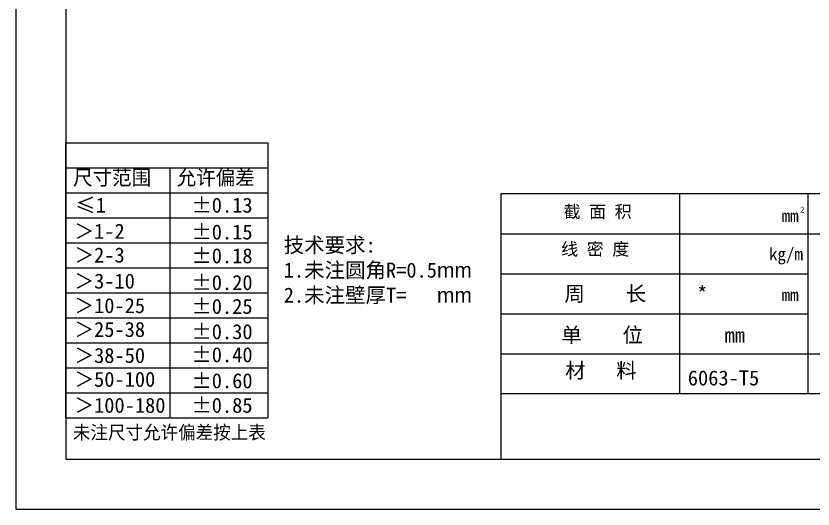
# Model space of a CAD drawing. Header units: millimetres. Extents: x 0 to 6709, y 0 to 2428.
# Drawn here: x 839.3 to 1158.2, y 1810.9 to 2008 of the extents above; entities that cross this region are included whole.
import ezdxf

# ---------------------------------------------------------------- set-up
doc = ezdxf.new("R2010")
doc.units = ezdxf.units.MM

msp = doc.modelspace()

# ---------------------------------------------------------------- linework, layer by layer
for p, q in [((859.25, 1847.34), (859.25, 1957.34)), ((859.25, 1957.34), (940.07, 1957.34)), ((940.07, 1957.34), (940.07, 1847.34)), ((859.25, 1947.34), (940.07, 1947.34)), ((900.98, 1847.34), (900.98, 1947.34)), ((859.25, 1937.34), (940.07, 1937.34)), ((859.25, 1927.34), (940.07, 1927.34)), ((859.25, 1917.34), (940.07, 1917.34)), ((859.25, 1907.34), (940.07, 1907.34)), ((859.25, 1897.34), (940.07, 1897.34)), ((859.25, 1887.34), (940.07, 1887.34)), ((859.25, 1877.34), (940.07, 1877.34)), ((859.25, 1867.34), (940.07, 1867.34)), ((859.25, 1857.34), (940.07, 1857.34)), ((859.25, 1847.34), (940.07, 1847.34))]:
    msp.add_line(p, q)
at = {"lineweight": -3}
for p, q in [((1413.25, 1936.98), (1033.25, 1936.98)), ((1104.68, 1936.98), (1104.68, 1856.98)), ((1156.11, 1936.98), (1156.11, 1856.98)), ((1033.25, 1920.98), (1413.25, 1920.98)), ((1033.25, 1904.98), (1156.11, 1904.98)), ((1033.25, 1888.98), (1156.11, 1888.98)), ((1033.25, 1872.98), (1413.25, 1872.98)), ((1413.25, 1856.98), (1033.25, 1856.98))]:
    msp.add_line(p, q, dxfattribs=at)
at = {"lineweight": 9, "ltscale": 0.25}
msp.add_line((1033.25, 1936.98), (1033.25, 1830.87), dxfattribs=at)
for points in [[(1433.25, 1810.87), (1433.25, 2230.87), (839.25, 2230.87), (839.25, 1810.87)], [(859.25, 1830.87), (1413.25, 1830.87), (1413.25, 2210.87), (859.25, 2210.87)]]:
    msp.add_lwpolyline(points, close=True)

# ---------------------------------------------------------------- texts
at = {"attachment_point": 1}
for s, insert, char_height, width in [('\\fTxt|b0|i0|c134|p2;尺寸范围', (862.13, 1946.45), 6, 49.4868), ('\\fTxt|b0|i0|c134|p2;允许偏差', (903.58, 1946.45), 6, 49.4868), ('%%p0.13', (909.44, 1935.38), 6, 41.9934), ('\\fTxt|b0|i0|c134|p2;≤1', (863.01, 1935.38), 6, 46.4608), ('\\fTxt|b0|i0|c134|p2;＞1-2', (862.71, 1924.96), 6, 50.3326), ('%%p0.15', (909.44, 1924.67), 6, 41.9934), ('{\\fSimSun|b0|i0|c134|p2;技术要求:\\P1.未注圆角R=0.5\\fArial|b0|i0|c0|p32;mm\\fSimSun|b0|i0|c134|p2;\\P2.未注壁厚T=   \\fArial|b0|i0|c0|p32;mm}', (946.4, 1919.42), 6, 115.9991), ('\\fTxt|b0|i0|c134|p2;＞2-3', (862.71, 1915.44), 6, 50.3326), ('%%p0.18', (909.44, 1915.15), 6, 41.9934), ('\\fTxt|b0|i0|c134|p2;＞3-10', (862.71, 1905.03), 6, 50.3326), ('%%p0.20', (909.44, 1904.44), 6, 41.9934), ('\\fTxt|b0|i0|c134|p2;＞10-25', (862.71, 1895.22), 6, 50.3326), ('%%p0.25', (909.44, 1894.92), 6, 41.9934), ('\\fTxt|b0|i0|c134|p2;＞25-38', (862.71, 1885.7), 6, 50.3326), ('%%p0.30', (909.44, 1884.8), 6, 41.9934), ('\\fTxt|b0|i0|c134|p2;＞38-50', (862.71, 1875.29), 6, 50.3326), ('%%p0.40', (909.44, 1875.58), 6, 41.9934), ('\\fTxt|b0|i0|c134|p2;＞50-100', (862.71, 1865.77), 6, 50.3326), ('%%p0.60', (909.44, 1865.17), 6, 41.9934), ('\\fTxt|b0|i0|c134|p2;＞100-180', (862.71, 1855.36), 6, 50.3326), ('%%p0.85', (909.44, 1855.36), 6, 41.9934), ('\\fTxt|b0|i0|c134|p2;未注尺寸允许偏差按上表', (862.02, 1844.23), 5.4, 126.856)]:
    msp.add_mtext(s, dxfattribs=dict(at, insert=insert, char_height=char_height, width=width))
at = {"color": 3, "attachment_point": 1}
for s, insert, char_height, width in [('{\\fSimHei|b0|i0|c134|p2;\\C256;截 面 积}', (1058.34, 1932.3), 5, 47.9682), ('{\\fSimHei|b0|i0|c134|p2;\\C256;线 密 度}', (1057.39, 1917.33), 5, 35.1611), ('{\\fSimSun|b0|i0|c134|p2;\\C0;材   料}', (1058.99, 1869.28), 6, 38.8581)]:
    msp.add_mtext(s, dxfattribs=dict(at, insert=insert, char_height=char_height, width=width))
at = {"lineweight": -3, "insert": (1153.03, 1931.83), "char_height": 2.5, "width": 16.7079, "attachment_point": 1}
msp.add_mtext('{\\fSimSun|b0|i0|c134|p2;2}', dxfattribs=at)
at = {"lineweight": 70, "char_height": 5, "width": 227.1988, "attachment_point": 1}
for s, insert in [('{\\fSimSun|b0|i0|c134|p2;mm}', (1145.6, 1930.64)), ('{\\fSimSun|b0|i0|c134|p2;kg/m}', (1140.53, 1915.35)), ('{\\fSimSun|b0|i0|c134|p2;mm}', (1145.6, 1899.03))]:
    msp.add_mtext(s, dxfattribs=dict(at, insert=insert))
at = {"char_height": 6, "attachment_point": 1}
for s, insert in [('{\\fSimSun|b0|i0|c134|p2;周    长     *}', (1058.71, 1899.97)), ('{\\fSimSun|b0|i0|c134|p2;单    位        mm}', (1057.42, 1883.46)), ('{\\fSimSun|b0|i0|c134|p2;6063-T5}', (1108.06, 1866.3))]:
    msp.add_mtext(s, dxfattribs=dict(at, insert=insert))

doc.saveas('drawing.dxf')
